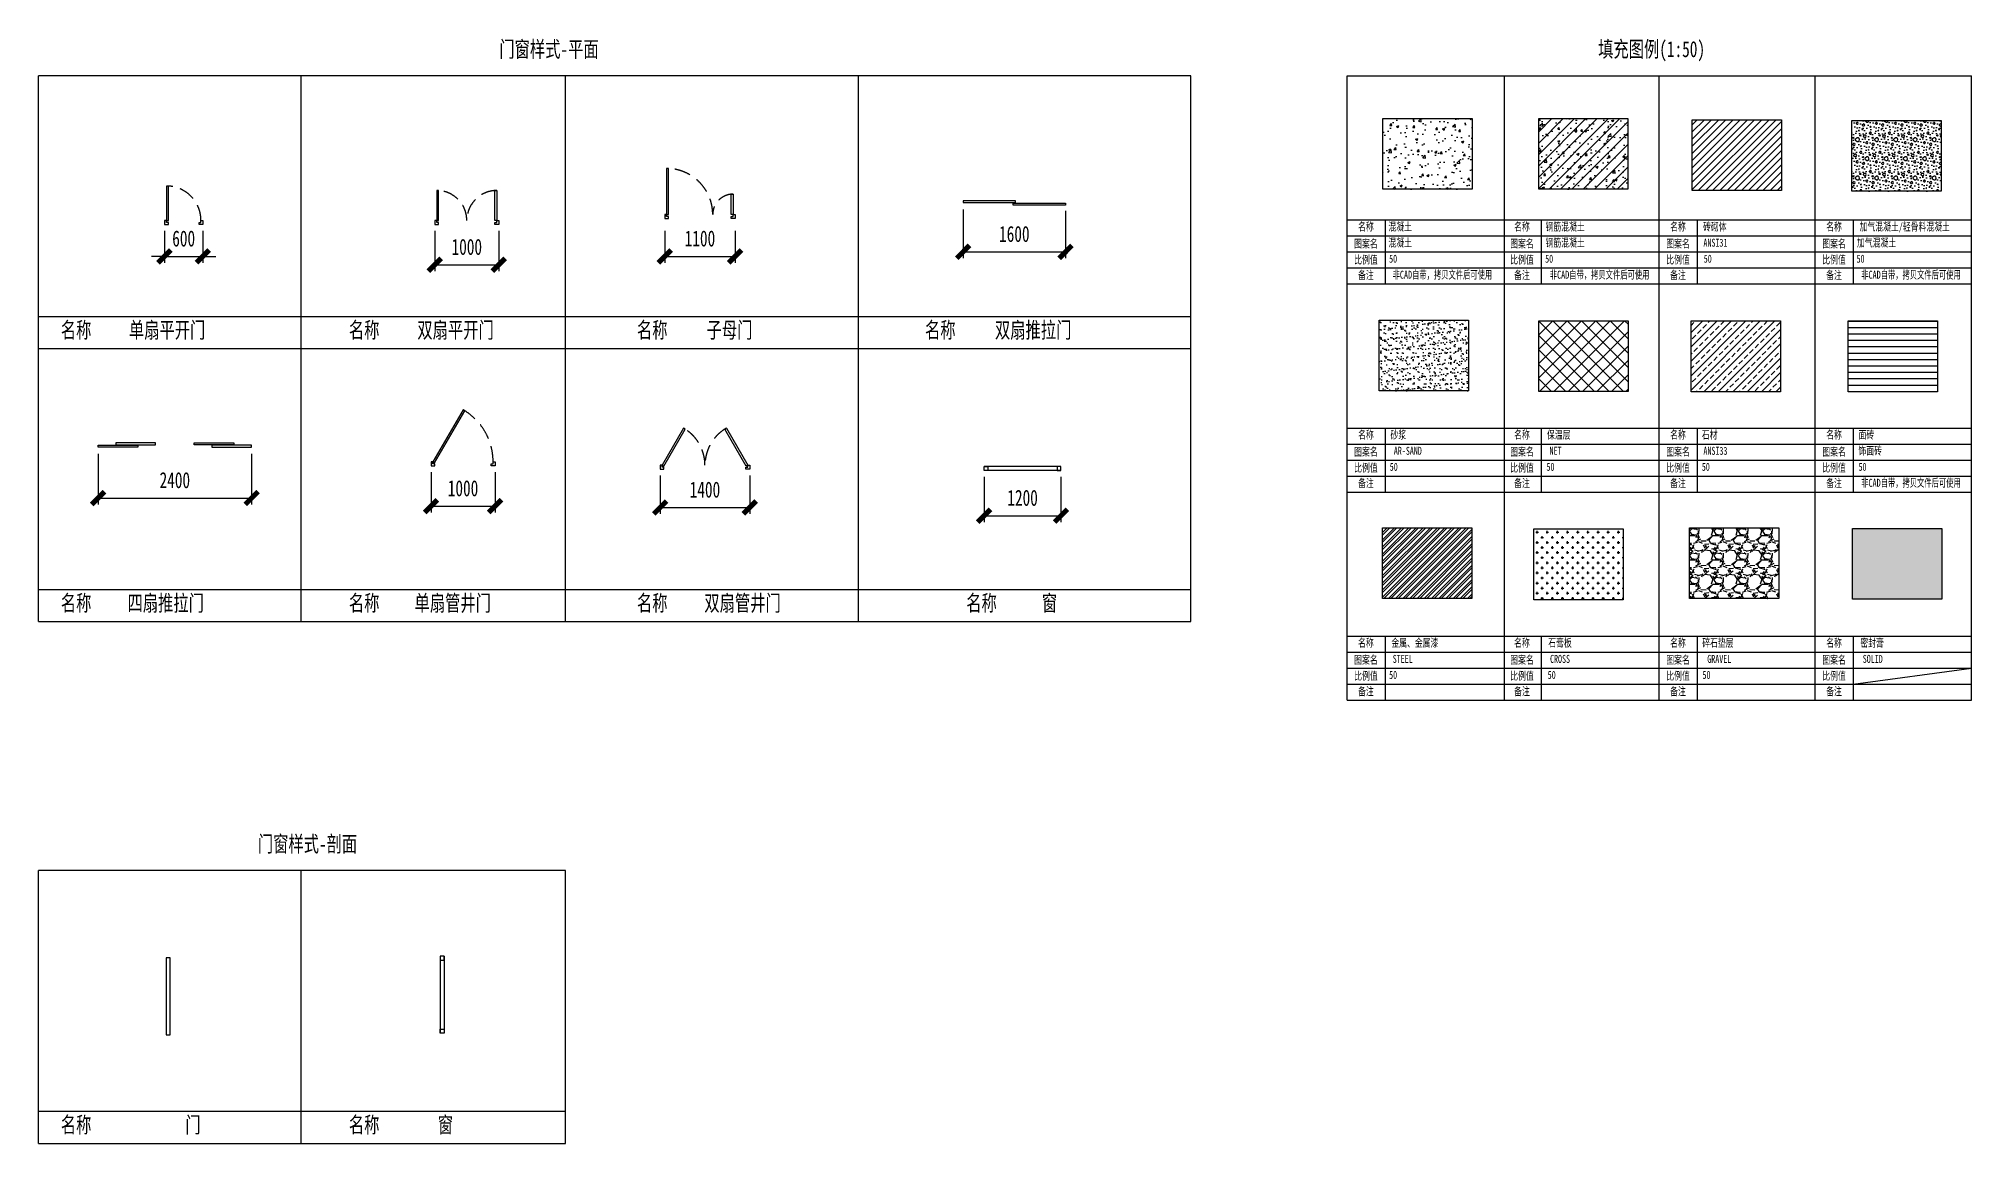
# Model space of a CAD drawing. Extents: x 146715 to 187140, y -57881 to 525963.
# Drawn here: x 149071 to 179262, y -57881 to -40629 of the extents above; entities that cross this region are included whole.
import ezdxf
from ezdxf.enums import TextEntityAlignment as Align

# ---------------------------------------------------------------- set-up
doc = ezdxf.new("R2010")
doc.units = 0
doc.header["$LTSCALE"] = 1000
doc.header["$MEASUREMENT"] = 0
doc.header["$PDMODE"] = 1
doc.linetypes.add('HIDDEN', pattern=[0.375, 0.25, -0.125])
doc.layers.get('0').update_dxf_attribs({"linetype": 'CONTINUOUS'})
doc.layers.get('DEFPOINTS').update_dxf_attribs({"color": 8, "linetype": 'CONTINUOUS'})
for name, color, linetype in [('AD-DIMS-INSD', 73, 'CONTINUOUS'), ('AD-NAME-ROOM', 9, 'CONTINUOUS'), ('AD-POST-ARCH', 51, 'CONTINUOUS'), ('AE-DOOR-INSD', 61, 'CONTINUOUS'), ('AE-STRU-HACH', 40, 'CONTINUOUS'), ('AE-WIND', 11, 'CONTINUOUS')]:
    doc.layers.add(name, color=color, linetype=linetype)
doc.styles.add('TH-STYLE1', font='Stfangso.ttf', dxfattribs={"width": 0.7})
doc.dimstyles.new('TH-DIM100', dxfattribs={"dimscale": 100, "dimtxt": 2.5, "dimasz": 2, "dimexe": 1, "dimexo": 1, "dimgap": 1.5, "dimtad": 1, "dimdec": 3, "dimdsep": 46, "dimtxsty": 'TH-STYLE1', "dimblk1": 'ARCHTICK', "dimblk2": 'ARCHTICK', "dimsah": 1, "dimcen": -1, "dimclrd": 256, "dimclre": 256, "dimclrt": 256, "dimazin": 0, "dimtfac": 1, "dimtdec": 3, "dimtix": 1, "dimtmove": 2, "dimatfit": 0, "dimldrblk": 'ARCHTICK', "dimfxl": 0, "dimtolj": 1, "dimtzin": 0, "dimlwd": -1, "dimlwe": -1, "dimarcsym": 0})

# ---------------------------------------------------------------- blocks, each defined once
blk = doc.blocks.new('*U15')
blk.add_lwpolyline([(30, 30), (60, 30), (60, 570), (30, 570)], close=True)
for points in [[(30, 0), (30, 30), (0, 30), (0, -30), (60, -30), (60, 0), (30, 0)], [(570, 0), (570, 30), (600, 30), (600, -30), (540, -30), (540, 0), (570, 0)]]:
    blk.add_lwpolyline(points)
at = {"linetype": 'HIDDEN'}
blk.add_arc((30, 30), 540, 0, 90, dxfattribs=at)
blk = doc.blocks.new('*U8')
for points in [[(30, 30), (60, 30), (60, 500), (30, 500)], [(970, 30), (940, 30), (940, 500), (970, 500)]]:
    blk.add_lwpolyline(points, close=True)
for points in [[(30, 0), (30, 30), (0, 30), (0, -30), (60, -30), (60, 0), (30, 0)], [(970, 0), (970, 30), (1000, 30), (1000, -30), (940, -30), (940, 0), (970, 0)]]:
    blk.add_lwpolyline(points)
at = {"linetype": 'HIDDEN'}
for centre, start, end in [((30, 30), 0, 90), ((970, 30), 90, 180)]:
    blk.add_arc(centre, 470, start, end, dxfattribs=at)
blk = doc.blocks.new('_ArchTick')
at = {"color": 0, "linetype": 'ByBlock', "const_width": 0.4}
blk.add_lwpolyline([(-0.5, -0.5), (0.5, 0.5)], dxfattribs=at)
blk = doc.blocks.new('*D18')
at = {"layer": 'AD-DIMS-INSD', "transparency": 16777216}
for p, q in [((151036, -43630), (151036, -44129)), ((151636, -43630), (151636, -44129)), ((151036, -44029), (150836, -44029)), ((151036, -44029), (151636, -44029)), ((151636, -44029), (151836, -44029))]:
    blk.add_line(p, q, dxfattribs=at)
at = {"layer": 'DEFPOINTS', "color": 0, "transparency": 16777216}
for p in [(151036, -43530), (151636, -43530), (151636, -44029)]:
    blk.add_point(p, dxfattribs=at)
at = {"layer": 'AD-DIMS-INSD', "transparency": 16777216, "xscale": 200, "yscale": 200, "zscale": 200}
blk.add_blockref('_ArchTick', (151036, -44029), dxfattribs=at)
at = {"layer": 'AD-DIMS-INSD', "transparency": 16777216, "xscale": 200, "yscale": 200, "zscale": 200, "rotation": 180}
blk.add_blockref('_ArchTick', (151636, -44029), dxfattribs=at)
at = {"layer": 'AD-DIMS-INSD', "transparency": 16777216, "insert": (151336, -43751), "char_height": 250, "attachment_point": 5, "style": 'TH-STYLE1'}
blk.add_mtext('\\A1;600', dxfattribs=at)
blk = doc.blocks.new('*U11')
for points in [[(30, 30), (60, 30), (60, 750), (30, 750)], [(1070, 30), (1040, 30), (1040, 350), (1070, 350)]]:
    blk.add_lwpolyline(points, close=True)
for points in [[(30, 0), (30, 30), (0, 30), (0, -30), (60, -30), (60, 0), (30, 0)], [(1070, 0), (1070, 30), (1100, 30), (1100, -30), (1040, -30), (1040, 0), (1070, 0)]]:
    blk.add_lwpolyline(points)
at = {"linetype": 'HIDDEN'}
for centre, radius, start, end in [((30, 30), 720, 0, 90), ((1070, 30), 320, 90, 180)]:
    blk.add_arc(centre, radius, start, end, dxfattribs=at)
blk = doc.blocks.new('*D19')
at = {"layer": 'AD-DIMS-INSD', "transparency": 16777216}
for p, q in [((158851, -43630), (158851, -44129)), ((159951, -43630), (159951, -44129)), ((158851, -44029), (159951, -44029))]:
    blk.add_line(p, q, dxfattribs=at)
at = {"layer": 'DEFPOINTS', "color": 0, "transparency": 16777216}
for p in [(158851, -43530), (159951, -43530), (159951, -44029)]:
    blk.add_point(p, dxfattribs=at)
at = {"layer": 'AD-DIMS-INSD', "transparency": 16777216, "xscale": 200, "yscale": 200, "zscale": 200, "rotation": 180}
blk.add_blockref('_ArchTick', (158851, -44029), dxfattribs=at)
at = {"layer": 'AD-DIMS-INSD', "transparency": 16777216, "xscale": 200, "yscale": 200, "zscale": 200}
blk.add_blockref('_ArchTick', (159951, -44029), dxfattribs=at)
at = {"layer": 'AD-DIMS-INSD', "transparency": 16777216, "insert": (159401, -43751), "char_height": 250, "attachment_point": 5, "style": 'TH-STYLE1'}
blk.add_mtext('\\A1;1100', dxfattribs=at)
blk = doc.blocks.new('*U10')
for points in [[(0, 5), (820, 5), (820, 35), (0, 35)], [(780, -5), (1600, -5), (1600, -35), (780, -35)]]:
    blk.add_lwpolyline(points, close=True)
blk = doc.blocks.new('*D23')
at = {"layer": 'AD-DIMS-INSD', "transparency": 16777216}
for p, q in [((163512, -43295), (163512, -44058)), ((165112, -43315), (165112, -44058)), ((163512, -43958), (165112, -43958))]:
    blk.add_line(p, q, dxfattribs=at)
at = {"layer": 'DEFPOINTS', "color": 0, "transparency": 16777216}
for p in [(163512, -43195), (165112, -43215), (165112, -43958)]:
    blk.add_point(p, dxfattribs=at)
at = {"layer": 'AD-DIMS-INSD', "transparency": 16777216, "xscale": 200, "yscale": 200, "zscale": 200, "rotation": 180}
blk.add_blockref('_ArchTick', (163512, -43958), dxfattribs=at)
at = {"layer": 'AD-DIMS-INSD', "transparency": 16777216, "xscale": 200, "yscale": 200, "zscale": 200}
blk.add_blockref('_ArchTick', (165112, -43958), dxfattribs=at)
at = {"layer": 'AD-DIMS-INSD', "transparency": 16777216, "insert": (164312, -43680), "char_height": 250, "attachment_point": 5, "style": 'TH-STYLE1'}
blk.add_mtext('\\A1;1600', dxfattribs=at)
blk = doc.blocks.new('*U14')
for points in [[(30, 30), (56, 15), (391, 595), (365, 610)], [(1370, 30), (1344, 15), (1009, 595), (1035, 610)]]:
    blk.add_lwpolyline(points, close=True)
for points in [[(30, 0), (30, 30), (0, 30), (0, -30), (60, -30), (60, 0), (30, 0)], [(1370, 0), (1370, 30), (1400, 30), (1400, -30), (1340, -30), (1340, 0), (1370, 0)]]:
    blk.add_lwpolyline(points)
at = {"linetype": 'HIDDEN'}
for centre, start, end in [((30, 30), 0, 60), ((1370, 30), 120, 180)]:
    blk.add_arc(centre, 670, start, end, dxfattribs=at)
blk = doc.blocks.new('*D20')
at = {"layer": 'AD-DIMS-INSD', "transparency": 16777216}
for p, q in [((158779, -47451), (158779, -48051)), ((160179, -47451), (160179, -48051)), ((158779, -47951), (160179, -47951))]:
    blk.add_line(p, q, dxfattribs=at)
at = {"layer": 'DEFPOINTS', "color": 0, "transparency": 16777216}
for p in [(158779, -47351), (160179, -47351), (160179, -47951)]:
    blk.add_point(p, dxfattribs=at)
at = {"layer": 'AD-DIMS-INSD', "transparency": 16777216, "xscale": 200, "yscale": 200, "zscale": 200, "rotation": 180}
blk.add_blockref('_ArchTick', (158779, -47951), dxfattribs=at)
at = {"layer": 'AD-DIMS-INSD', "transparency": 16777216, "xscale": 200, "yscale": 200, "zscale": 200}
blk.add_blockref('_ArchTick', (160179, -47951), dxfattribs=at)
at = {"layer": 'AD-DIMS-INSD', "transparency": 16777216, "insert": (159479, -47673), "char_height": 250, "attachment_point": 5, "style": 'TH-STYLE1'}
blk.add_mtext('\\A1;1400', dxfattribs=at)
blk = doc.blocks.new('*U12')
blk.add_lwpolyline([(30, 30), (56, 15), (526, 829), (500, 844)], close=True)
for points in [[(30, 0), (30, 30), (0, 30), (0, -30), (60, -30), (60, 0), (30, 0)], [(970, 0), (970, 30), (1000, 30), (1000, -30), (940, -30), (940, 0), (970, 0)]]:
    blk.add_lwpolyline(points)
at = {"linetype": 'HIDDEN'}
blk.add_arc((30, 30), 940, 0, 60, dxfattribs=at)
blk = doc.blocks.new('*D21')
at = {"layer": 'AD-DIMS-INSD', "transparency": 16777216}
for p, q in [((155200, -47398), (155200, -48030)), ((156200, -47398), (156200, -48030)), ((155200, -47930), (156200, -47930))]:
    blk.add_line(p, q, dxfattribs=at)
at = {"layer": 'DEFPOINTS', "color": 0, "transparency": 16777216}
for p in [(155200, -47298), (156200, -47298), (156200, -47930)]:
    blk.add_point(p, dxfattribs=at)
at = {"layer": 'AD-DIMS-INSD', "transparency": 16777216, "xscale": 200, "yscale": 200, "zscale": 200, "rotation": 180}
blk.add_blockref('_ArchTick', (155200, -47930), dxfattribs=at)
at = {"layer": 'AD-DIMS-INSD', "transparency": 16777216, "xscale": 200, "yscale": 200, "zscale": 200}
blk.add_blockref('_ArchTick', (156200, -47930), dxfattribs=at)
at = {"layer": 'AD-DIMS-INSD', "transparency": 16777216, "insert": (155700, -47652), "char_height": 250, "attachment_point": 5, "style": 'TH-STYLE1'}
blk.add_mtext('\\A1;1000', dxfattribs=at)
blk = doc.blocks.new('*U9')
for points in [[(280, 5), (900, 5), (900, 35), (280, 35)], [(2120, 5), (1500, 5), (1500, 35), (2120, 35)], [(0, -5), (620, -5), (620, -35), (0, -35)], [(2400, -5), (1780, -5), (1780, -35), (2400, -35)]]:
    blk.add_lwpolyline(points, close=True)
blk = doc.blocks.new('*D22')
at = {"layer": 'AD-DIMS-INSD', "transparency": 16777216}
for p, q in [((149998, -47110), (149998, -47903)), ((152398, -47110), (152398, -47903)), ((149998, -47803), (152398, -47803))]:
    blk.add_line(p, q, dxfattribs=at)
at = {"layer": 'DEFPOINTS', "color": 0, "transparency": 16777216}
for p in [(149998, -47010), (152398, -47010), (152398, -47803)]:
    blk.add_point(p, dxfattribs=at)
at = {"layer": 'AD-DIMS-INSD', "transparency": 16777216, "xscale": 200, "yscale": 200, "zscale": 200, "rotation": 180}
blk.add_blockref('_ArchTick', (149998, -47803), dxfattribs=at)
at = {"layer": 'AD-DIMS-INSD', "transparency": 16777216, "xscale": 200, "yscale": 200, "zscale": 200}
blk.add_blockref('_ArchTick', (152398, -47803), dxfattribs=at)
at = {"layer": 'AD-DIMS-INSD', "transparency": 16777216, "insert": (151198, -47525), "char_height": 250, "attachment_point": 5, "style": 'TH-STYLE1'}
blk.add_mtext('\\A1;2400', dxfattribs=at)
blk = doc.blocks.new('*D17')
at = {"layer": 'AD-DIMS-INSD', "transparency": 16777216}
for p, q in [((155259, -43630), (155259, -44260)), ((156259, -43630), (156259, -44260)), ((155259, -44160), (156259, -44160))]:
    blk.add_line(p, q, dxfattribs=at)
at = {"layer": 'DEFPOINTS', "color": 0, "transparency": 16777216}
for p in [(155259, -43530), (156259, -43530), (156259, -44160)]:
    blk.add_point(p, dxfattribs=at)
at = {"layer": 'AD-DIMS-INSD', "transparency": 16777216, "xscale": 200, "yscale": 200, "zscale": 200, "rotation": 180}
blk.add_blockref('_ArchTick', (155259, -44160), dxfattribs=at)
at = {"layer": 'AD-DIMS-INSD', "transparency": 16777216, "xscale": 200, "yscale": 200, "zscale": 200}
blk.add_blockref('_ArchTick', (156259, -44160), dxfattribs=at)
at = {"layer": 'AD-DIMS-INSD', "transparency": 16777216, "insert": (155759, -43882), "char_height": 250, "attachment_point": 5, "style": 'TH-STYLE1'}
blk.add_mtext('\\A1;1000', dxfattribs=at)
blk = doc.blocks.new('*U16')
for p, q in [((1200, 60), (0, 60)), ((1200, 0), (0, 0))]:
    blk.add_line(p, q)
for points in [[(60, 0), (0, 0), (0, 60), (60, 60)], [(1140, 0), (1200, 0), (1200, 60), (1140, 60)]]:
    blk.add_lwpolyline(points, close=True)
blk = doc.blocks.new('*D24')
at = {"layer": 'AD-DIMS-INSD', "transparency": 16777216}
for p, q in [((163841, -47473), (163841, -48179)), ((165041, -47473), (165041, -48179)), ((163841, -48079), (165041, -48079))]:
    blk.add_line(p, q, dxfattribs=at)
at = {"layer": 'DEFPOINTS', "color": 0, "transparency": 16777216}
for p in [(163841, -47373), (165041, -47373), (165041, -48079)]:
    blk.add_point(p, dxfattribs=at)
at = {"layer": 'AD-DIMS-INSD', "transparency": 16777216, "xscale": 200, "yscale": 200, "zscale": 200, "rotation": 180}
blk.add_blockref('_ArchTick', (163841, -48079), dxfattribs=at)
at = {"layer": 'AD-DIMS-INSD', "transparency": 16777216, "xscale": 200, "yscale": 200, "zscale": 200}
blk.add_blockref('_ArchTick', (165041, -48079), dxfattribs=at)
at = {"layer": 'AD-DIMS-INSD', "transparency": 16777216, "insert": (164441, -47801), "char_height": 250, "attachment_point": 5, "style": 'TH-STYLE1'}
blk.add_mtext('\\A1;1200', dxfattribs=at)

msp = doc.modelspace()

# ---------------------------------------------------------------- hatches: boundary and pattern name
at = {"layer": 'AE-STRU-HACH'}
h = msp.add_hatch(dxfattribs=at)
h.set_pattern_fill('混凝土', color=256, scale=50, style=0)
h.set_pattern_definition([(50, (-52285.95, 4861.4), (358.6301, -31.37607), [37.5, -412.5]), (355, (-52285.95, 4861.4), (-69.37567, 376.09607), [30, -330]), (100.4514, (-52256.06, 4858.8), (289.2547, 344.71977), [31.8701, -350.57106]), (46.1842, (-52285.95, 4961.4), (533.6205, -82.7595), [56.25, -618.75]), (96.6356, (-52241.5, 4954.5), (467.3314, 487.0589), [47.8051, -525.8565]), (351.1842, (-52285.95, 4961.4), (467.331, 487.0593), [45, -495]), (21, (-52235.95, 4936.4), (298.45353, -201.30945), [37.5, -412.5]), (326, (-52235.95, 4936.4), (121.65767, 362.575), [30, -330]), (71.4514, (-52211.08, 4919.64), (420.1113, 161.26525), [31.8701, -350.57106]), (37.5, (-52285.95, 4861.41), (6.07993, 166.44693), [0, -326, 0, -335, 0, -331.25]), (7.5, (-52285.95, 4861.41), (131.53477, 197.20586), [0, -191, 0, -318.5, 0, -126.25]), (327.5, (-52397.45, 4861.41), (266.91122, -11.277436), [0, -125, 0, -390, 0, -517.5]), (317.5, (-52447.45, 4861.41), (291.59308, 50.0525), [0, -162.5, 0, -259, 0, -367.5])])
h.paths.add_polyline_path([(171465.7506, -41874.9645), (170070.7506, -41874.9645), (170070.7506, -42979.9645), (171465.7506, -42979.9645)])
h = msp.add_hatch(dxfattribs=at)
h.set_pattern_fill('钢筋混凝土', color=256, scale=50, style=0)
h.set_pattern_definition([(45, (-48503.45, 29121.41), (-88.38835, 88.38835), []), (50, (-48503.45, 29121.4), (358.6301, -31.37607), [37.5, -412.5]), (355, (-48503.45, 29121.4), (-69.37567, 376.09607), [30, -330]), (100.4514, (-48473.56, 29118.8), (289.2547, 344.71977), [31.8701, -350.57106]), (46.1842, (-48503.45, 29221.4), (533.6205, -82.7595), [56.25, -618.75]), (96.6356, (-48459, 29214.5), (467.3314, 487.0589), [47.8051, -525.8565]), (351.1842, (-48503.45, 29221.4), (467.331, 487.0593), [45, -495]), (21, (-48453.45, 29196.4), (298.45353, -201.30945), [37.5, -412.5]), (326, (-48453.45, 29196.4), (121.65767, 362.575), [30, -330]), (71.4514, (-48428.58, 29179.64), (420.1113, 161.26525), [31.8701, -350.57106]), (37.5, (-48503.45, 29121.41), (6.07993, 166.44693), [0, -326, 0, -335, 0, -331.25]), (7.5, (-48503.45, 29121.41), (131.53477, 197.20586), [0, -191, 0, -318.5, 0, -126.25]), (327.5, (-48614.95, 29121.41), (266.91122, -11.277436), [0, -125, 0, -390, 0, -517.5]), (317.5, (-48664.95, 29121.41), (291.59308, 50.0525), [0, -162.5, 0, -259, 0, -367.5])])
h.paths.add_polyline_path([(173898.2506, -41876.2169), (172503.2506, -41876.2169), (172503.2506, -42981.2169), (173898.2506, -42981.2169)])
h = msp.add_hatch(dxfattribs=at)
h.set_pattern_fill('ANSI31', color=256, scale=50, style=0)
h.set_pattern_definition([(45, (-54293.45, 4861.41), (-56.1266, 56.1266), [])])
h.paths.add_polyline_path([(176298.2506, -41896.8431), (174903.2506, -41896.8431), (174903.2506, -43001.8431), (176298.2506, -43001.8431)])
h = msp.add_hatch(dxfattribs=at)
h.set_pattern_fill('加气混凝土', color=256, scale=25, style=0)
h.set_pattern_definition([(0, (135351.56, -52181.63), (150, 300), [0, -300]), (0, (135176.06, -52222.13), (150, 300), [0, -300]), (0, (135273.56, -52225.13), (150, 300), [0, -300]), (0, (135380.06, -52136.63), (150, 300), [0, -300]), (0, (135255.56, -52240.13), (150, 300), [0, -300]), (0, (135410.06, -51947.63), (150, 300), [0, -300]), (0, (135318.56, -51971.63), (150, 300), [0, -300]), (0, (135366.56, -52009.13), (150, 300), [0, -300]), (0, (135122.06, -52015.13), (150, 300), [0, -300]), (0, (135269.06, -52028.63), (150, 300), [0, -300]), (0, (135212.06, -52105.13), (150, 300), [0, -300]), (0, (135215.06, -52217.63), (150, 300), [0, -300]), (0, (135327.56, -52229.63), (150, 300), [0, -300]), (0, (135410.06, -52097.63), (150, 300), [0, -300]), (0, (135129.56, -52144.13), (150, 300), [0, -300]), (0, (135155.06, -52093.13), (150, 300), [0, -300]), (0, (135272.06, -52114.13), (150, 300), [0, -300]), (0, (135230.06, -52157.63), (150, 300), [0, -300]), (0, (135206.06, -52058.63), (150, 300), [0, -300]), (0, (135243.56, -51946.13), (150, 300), [0, -300]), (0, (135141.56, -52207.13), (150, 300), [0, -300]), (0, (135306.56, -52007.63), (150, 300), [0, -300]), (0, (135167.06, -52003.13), (150, 300), [0, -300]), (0, (135143.06, -51964.13), (150, 300), [0, -300]), (130.601294, (135391.636, -52041.563), (-749.999992, 900.000004), [13.1708, -5518.5555]), (18.43495, (135370.21, -52035.85), (749.999997, 300), [13.5526, -1883.814]), (90, (135370.21, -52048.7), (150, 300), [12.8571, -587.1428]), (161.56505, (135383.065, -52052.99), (-750.000004, 299.99998), [13.5526, -1883.814]), (53.1301, (135383.065, -52052.99), (150, 300), [14.2857, -1485.7142]), (135, (135394.49, -52205.85), (-150.00002, 299.99998), [12.1218, -836.4063]), (45, (135377.35, -52205.85), (150, 300), [12.1218, -836.4063]), (135, (135385.92, -52214.42), (-150.00002, 299.99998), [12.1218, -836.4063]), (45, (135385.92, -52214.42), (150, 300), [12.1218, -836.4063]), (116.56505, (135250.2, -52004.42), (-3e-05, 600), [15.972, -319.4382]), (180, (135243.06, -51990.13), (-150, 300), [17.1429, -282.8571]), (63.43495, (135218.78, -52004.42), (1e-06, 600), [15.972, -319.4382]), (116.56505, (135225.92, -52018.7), (-3e-05, 600), [15.972, -319.4382]), (0, (135225.92, -52018.7), (150, 300), [17.1429, -282.8571]), (63.43495, (135243.06, -52018.7), (1e-06, 600), [15.972, -319.4382]), (107.102728, (135363.065, -52105.848), (-449.9999828, 1500.0000024), [19.4307, -8141.4513]), (143.972626, (135357.35, -52087.277), (-2849.999964, 2099.999998), [19.4307, -4061.01]), (180, (135341.64, -52075.85), (-150, 300), [18.5714, -281.4285]), (36.027373, (135307.35, -52087.277), (2849.999979, 2099.999977), [19.4307, -4061.01]), (71.56505, (135301.636, -52104.42), (450, 1499.999997), [18.0702, -1879.2964]), (107.102728, (135307.351, -52122.991), (-449.9999828, 1500.0000024), [19.4307, -8141.4513]), (143.972626, (135323.065, -52134.42), (-2849.999964, 2099.999998), [19.4307, -4061.01]), (0, (135323.06, -52134.42), (150, 300), [18.5714, -281.4285]), (36.027373, (135341.636, -52134.42), (2849.999979, 2099.999977), [19.4307, -4061.01]), (71.56505, (135357.35, -52122.99), (450, 1499.999997), [18.0702, -1879.2964]), (150.25512, (135365.922, -51965.85), (-450, 299.999996), [11.5175, -2407.1598]), (90, (135355.92, -51971.56), (150, 300), [11.4286, -588.5714]), (29.74488, (135355.922, -51971.563), (450, 300), [11.5175, -2407.1598]), (116.56505, (135295.92, -52178.7), (-3e-05, 600), [15.972, -319.4382]), (168.69007, (135288.78, -52164.42), (-1350.000001, 299.999992), [14.5686, -3044.8427]), (41.185925, (135263.065, -52171.563), (3749.9999773, 3299.999971), [15.186, -6362.901]), (90, (135263.06, -52185.85), (150, 300), [14.2857, -585.7142]), (138.814074, (135274.493, -52195.848), (-3749.9999333, 3300.000021), [15.186, -6362.901]), (16.699244, (135274.493, -52195.848), (4949.9999628, 1499.9999843), [14.9147, -6249.2688]), (60.945396, (135288.779, -52191.563), (149.9999996, 299.9999973), [14.708, -6162.6698]), (109.983106, (135170.208, -52052.991), (-750.000003, 2099.9999944), [16.721, -7006.0987]), (155.556045, (135164.493, -52037.277), (-1950.0000074, 899.9999813), [17.2615, -7232.5657]), (24.443955, (135133.065, -52037.277), (1950.000001, 899.9999957), [17.2615, -7232.5657]), (70.016893, (135127.35, -52052.991), (750.0000023, 2099.9999948), [16.721, -7006.0988]), (109.983106, (135133.065, -52068.706), (-750.000003, 2099.9999944), [16.721, -7006.0987]), (160.01689, (135148.78, -52074.42), (-750, 299.999986), [16.721, -3494.6887]), (19.983107, (135148.78, -52074.42), (749.999996, 300), [16.721, -3494.6887]), (70.016893, (135164.493, -52068.706), (750.0000023, 2099.9999948), [16.721, -7006.0988]), (122.00538, (135281.636, -52080.134), (-150.00002, 299.999985), [13.4771, -2816.717]), (18.43495, (135261.636, -52072.99), (749.999997, 300), [13.5526, -1883.814]), (90, (135261.64, -52085.85), (150, 300), [12.8571, -587.1428]), (161.56505, (135274.493, -52090.134), (-750.000004, 299.99998), [13.5526, -1883.814]), (54.46232, (135274.493, -52090.134), (1049.9999985, 1499.999998), [12.289, -5149.1057]), (116.56505, (135194.5, -52153), (-3e-05, 600), [15.972, -319.4382]), (180, (135187.35, -52138.7), (-150, 300), [15.7143, -284.2857]), (59.036243, (135163.065, -52152.991), (150, 299.999999), [16.6599, -3481.911]), (120.963756, (135171.636, -52167.277), (-150.00002, 299.999986), [16.6599, -3481.911]), (0, (135171.64, -52167.28), (150, 300), [15.7143, -284.2857]), (63.43495, (135187.35, -52167.28), (1e-06, 600), [15.972, -319.4382])])
h.paths.add_polyline_path([(178791.3334, -41905.5907), (178545.299, -41905.5907, 0.006278894), (178542.7876, -41909.0831, 0.0069131583), (178540.2696, -41905.5907), (178290.2076, -41905.5907, 0.0069131583), (178287.6895, -41909.0831, 0.0066879596), (178285.1738, -41905.5907), (178026.6038, -41905.5907, 0.0066879596), (178024.0881, -41909.0831, 0.0055945432), (178021.584, -41905.5907), (177714.2573, -41905.5907, -0.0095249107), (177709.4665, -41909.0831, -0.0055945432), (177711.9706, -41905.5907), (177396.3334, -41905.5907), (177396.3334, -43010.5907), (178791.3334, -43010.5907)])
h = msp.add_hatch(dxfattribs=at)
h.set_pattern_fill('AR-SAND', color=256, scale=50, style=0)
h.set_pattern_definition([(37.5, (-54603.45, 1701.41), (-4.00008, 122.35331), [0, -96.52, 0, -107.95, 0, -103.1875]), (7.5, (-54603.45, 1701.41), (112.38082, 179.20628), [0, -52.07, 0, -86.995, 0, -33.3375]), (327.5, (-54681.55, 1701.41), (197.748093, 0.359296), [0, -31.75, 0, -114.3, 0, -149.225]), (317.5, (-54681.55, 1701.41), (190.88911, 55.73233), [0, -15.875, 0, -74.93, 0, -85.725])])
h.paths.add_polyline_path([(171408.2506, -45025.5907), (170013.2506, -45025.5907), (170013.2506, -46130.5907), (171408.2506, -46130.5907)])
h = msp.add_hatch(dxfattribs=at)
h.set_pattern_fill('NET', color=256, scale=50, angle=45, style=0)
h.set_pattern_definition([(45, (-56610.95, 5141.41), (-112.2532, 112.2532), []), (135, (-56610.95, 5141.41), (-112.2532, -112.2532), [])])
h.paths.add_polyline_path([(173898.8334, -45034.9645), (172503.8334, -45034.9645), (172503.8334, -46139.9645), (173898.8334, -46139.9645)])
h = msp.add_hatch(dxfattribs=at)
h.set_pattern_fill('ANSI33', color=256, scale=50, style=0)
h.set_pattern_definition([(45, (-58080.95, 651.41), (-112.2532, 112.2532), []), (45, (-57968.7, 651.41), (-112.2532, 112.2532), [79.375, -39.6875])])
h.paths.add_polyline_path([(176280.7506, -45037.4693), (174885.7506, -45037.4693), (174885.7506, -46142.4693), (176280.7506, -46142.4693)])
h = msp.add_hatch(dxfattribs=at)
h.set_pattern_fill('饰面砖', color=256, scale=50, angle=90, style=0)
h.set_pattern_definition([(180, (-51695.95, 5161.41), (-1e-14, -100), [])])
h.paths.add_polyline_path([(178730.7506, -45037.4693), (177335.7506, -45037.4693), (177335.7506, -46142.4693), (178730.7506, -46142.4693)])
h = msp.add_hatch(dxfattribs=at)
h.set_pattern_fill('STEEL', color=256, scale=50, style=0)
h.set_pattern_definition([(45, (-56570.95, 1911.41), (-56.1266, 56.1266), []), (45, (-56570.95, 1951.1), (-56.1266, 56.1266), [])])
h.paths.add_polyline_path([(171460.7506, -48268.7216), (170065.7506, -48268.7216), (170065.7506, -49373.7216), (171460.7506, -49373.7216)])
h = msp.add_hatch(dxfattribs=at)
h.set_pattern_fill('CROSS', color=256, scale=50, style=0)
h.set_pattern_definition([(0, (-51695.95, 5161.41), (79.375, 79.375), [39.6875, -119.0625]), (90, (-51676.1, 5141.57), (-79.375, 79.375), [39.6875, -119.0625])])
h.paths.add_polyline_path([(173823.8334, -48286.2169), (172428.8334, -48286.2169), (172428.8334, -49391.2169), (173823.8334, -49391.2169)])
h = msp.add_hatch(dxfattribs=at)
h.set_pattern_fill('GRAVEL', color=256, scale=50, style=0)
h.set_pattern_definition([(228.0128, (-51421.627, 5542.413), (-3048.00259, -3429.0042134), [51.25815, -5074.575]), (184.9697, (-51455.917, 5504.313), (4572.0073959, 380.9973113), [87.96075, -8708.1]), (132.5104, (-51543.547, 5496.693), (3809.9972277, -4191.0040939), [62.0223, -6140.205]), (267.2737, (-51692.137, 5401.443), (380.9983456, 7619.997548), [80.10075, -7929.96]), (292.8337, (-51695.947, 5321.433), (-1905.0054083, 4572.0025995), [78.5451, -7775.97]), (357.2737, (-51665.467, 5249.043), (-7619.997548, 380.9983456), [80.10075, -7929.96]), (37.6942, (-51585.457, 5245.233), (-4953.0031292, -3809.99660355), [105.9291, -10486.965]), (72.2553, (-51501.637, 5310.003), (2667.0053348, 8382.0024309), [100.008, -9900.795]), (121.4296, (-51471.157, 5405.253), (-3048.0007853, 4952.994174), [80.37195, -7956.825]), (175.2364, (-51513.067, 5473.833), (4190.996708, -380.9964244), [91.75695, -4496.085]), (222.3974, (-51604.507, 5481.453), (-4572.0001376, -4190.9945476), [118.6617, -11747.52]), (138.8141, (-51314.947, 5397.633), (-2666.998301, 2285.9964836), [40.50075, -4009.59]), (171.4692, (-51345.427, 5424.303), (4952.9924393, -762.00192), [77.0523, -7628.19]), (225, (-51421.63, 5435.73), (-7e-14, -380.99974), [53.88135, -484.9335]), (203.1986, (-51448.297, 5481.453), (1905.006424, 762.003341), [29.01615, -2872.59]), (291.8014, (-51474.97, 5470.02), (-381.000267, 1143.000736), [41.0349, -2010.72]), (30.9638, (-51459.73, 5431.923), (1142.998793, 762.000594), [66.648, -2154.945]), (161.5651, (-51402.58, 5466.21), (762.00035, -380.999433), [48.19305, -1156.635]), (16.3895, (-51695.947, 5470.023), (3810.002102, 1142.9976225), [67.5132, -6683.82]), (70.3462, (-51631.177, 5489.073), (-1523.9957533, -4190.9940733), [56.63985, -5607.33]), (293.1986, (-51402.577, 5542.413), (-762.003341, 1905.006424), [58.032, -2843.58]), (343.6105, (-51379.717, 5489.073), (-3810.002102, 1142.9976225), [67.5132, -6683.82]), (339.444, (-51695.947, 5233.803), (-1905.002365, 761.999075), [65.10525, -3190.155]), (294.7751, (-51634.987, 5210.943), (-1904.9955605, 4190.998054), [54.5508, -5400.54]), (66.8014, (-51398.767, 5161.413), (762.003341, 1905.006424), [58.032, -2843.58]), (17.354, (-51375.907, 5214.753), (-4953.0002673, -1523.9977013), [63.86745, -6322.86]), (69.444, (-51585.457, 5161.413), (-761.999075, -1905.002365), [32.5527, -3222.72]), (101.3099, (-51421.63, 5161.41), (-380.99812, 1523.99512), [19.42725, -1923.3]), (165.9638, (-51425.44, 5180.46), (1143.000803, -380.99934), [78.5451, -1492.3575]), (186.009, (-51501.637, 5199.513), (3809.9943817, 380.9991103), [72.79005, -7206.21]), (303.6901, (-51459.73, 5397.63), (-381.00013, 761.999265), [54.9486, -1318.767]), (353.1572, (-51429.247, 5351.913), (6477.0026785, -762.0034127), [95.93355, -9497.4]), (60.9454, (-51333.997, 5340.483), (-1523.996455, -2666.9936416), [39.2262, -3883.41]), (90, (-51314.95, 5374.77), (-381, 381), [22.86, -358.14]), (120.2564, (-51509.257, 5210.943), (1523.99677, -2666.998655), [52.93005, -5240.085]), (48.0128, (-51535.927, 5256.663), (3048.00259, 3429.0042134), [102.51645, -5023.32]), (0, (-51467.35, 5332.86), (381, 381), [99.06, -281.94]), (325.3048, (-51368.287, 5332.863), (-3809.9933986, 2667.0002536), [60.2415, -5963.895]), (254.0546, (-51318.757, 5298.573), (-381.000972, -1524.00363), [55.47435, -2718.255]), (207.646, (-51333.997, 5245.233), (-7238.9974574, -3810.0023962), [90.32175, -8941.875]), (175.4261, (-51414.007, 5203.323), (-4953.0011407, 380.9981567), [95.55435, -9459.87]), (175.4261, (-51414.007, 5203.323), (-4953.0011407, 380.9981567), [95.55435, -9459.87])])
h.paths.add_polyline_path([(176253.8334, -48267.4693), (174858.8334, -48267.4693), (174858.8334, -49372.4693), (176253.8334, -49372.4693)])
msp.add_hatch(color=256, dxfattribs=at).paths.add_polyline_path([(178801.3334, -48276.8431), (177406.3334, -48276.8431), (177406.3334, -49381.8431), (178801.3334, -49381.8431)])

# ---------------------------------------------------------------- linework, layer by layer
for p, q in [((149070.5848, -49732.7761), (149070.5848, -41210.196)), ((167070.5848, -41210.196), (149070.5848, -41210.196)), ((153171.8118, -49732.7761), (153171.8118, -41210.196)), ((157299.1198, -49732.7761), (157299.1198, -41210.196)), ((161876.6791, -49732.7761), (161876.6791, -41210.196)), ((167070.5848, -49732.7761), (167070.5848, -41210.196)), ((169512.026, -41210.196), (179262.026, -41210.196)), ((169512.026, -50960.196), (169512.026, -41210.196)), ((171967.6339, -50960.196), (171967.6339, -41210.196)), ((174387.026, -50960.196), (174387.026, -41210.196)), ((176824.526, -50960.196), (176824.526, -41210.196)), ((179262.026, -50960.196), (179262.026, -41210.196)), ((169512.026, -43460.196), (179262.026, -43460.196)), ((170105.1548, -43460.196), (170105.1548, -44460.196)), ((172542.6548, -43460.196), (172542.6548, -44460.196)), ((174980.1548, -43460.196), (174980.1548, -44460.196)), ((177417.6548, -43460.196), (177417.6548, -44460.196)), ((169512.026, -43710.196), (179262.026, -43710.196)), ((169512.026, -43960.196), (179262.026, -43960.196)), ((169512.026, -44210.196), (179262.026, -44210.196)), ((169512.026, -44460.196), (179262.026, -44460.196)), ((149070.5848, -44968.9893), (167070.5848, -44968.9893)), ((149070.5848, -45468.9893), (167070.5848, -45468.9893)), ((169512.026, -46710.196), (179262.026, -46710.196)), ((170105.1548, -46710.196), (170105.1548, -47710.196)), ((172542.6548, -46710.196), (172542.6548, -47710.196)), ((174980.1548, -46710.196), (174980.1548, -47710.196)), ((177417.6548, -46710.196), (177417.6548, -47710.196)), ((169512.026, -46960.196), (179262.026, -46960.196)), ((169512.026, -47210.196), (179262.026, -47210.196)), ((169512.026, -47460.196), (179262.026, -47460.196)), ((169512.026, -47710.196), (179262.026, -47710.196)), ((149070.5848, -49232.7761), (167070.5848, -49232.7761)), ((149070.5848, -49732.7761), (167070.5848, -49732.7761)), ((169512.026, -49960.196), (179262.026, -49960.196)), ((170105.1548, -49960.196), (170105.1548, -50960.196)), ((172542.6548, -49960.196), (172542.6548, -50960.196)), ((174980.1548, -49960.196), (174980.1548, -50960.196)), ((177417.6548, -49960.196), (177417.6548, -50960.196)), ((169512.026, -50210.196), (179262.026, -50210.196)), ((169512.026, -50460.196), (179262.026, -50460.196)), ((169512.026, -50710.196), (179262.026, -50710.196)), ((177417.6548, -50710.196), (179262.026, -50460.196)), ((169512.026, -50960.196), (179262.026, -50960.196)), ((149070.5848, -57880.7632), (149070.5848, -53621.9699)), ((157299.1198, -53621.9699), (149070.5848, -53621.9699)), ((153171.8118, -57880.7632), (153171.8118, -53621.9699)), ((157299.1198, -57880.7632), (157299.1198, -53621.9699)), ((149070.5848, -57380.7632), (157299.1198, -57380.7632)), ((149070.5848, -57880.7632), (157299.1198, -57880.7632))]:
    msp.add_line(p, q)
at = {"layer": 'AD-POST-ARCH', "color": 8, "ltscale": 2}
for points in [[(170070.7506, -41874.9645), (171465.7506, -41874.9645), (171465.7506, -42979.9645), (170070.7506, -42979.9645)], [(172503.2506, -41876.2169), (173898.2506, -41876.2169), (173898.2506, -42981.2169), (172503.2506, -42981.2169)], [(174903.2506, -41896.8431), (176298.2506, -41896.8431), (176298.2506, -43001.8431), (174903.2506, -43001.8431)], [(177396.3334, -41905.5907), (178791.3334, -41905.5907), (178791.3334, -43010.5907), (177396.3334, -43010.5907)], [(170013.2506, -45025.5907), (171408.2506, -45025.5907), (171408.2506, -46130.5907), (170013.2506, -46130.5907)], [(172503.8334, -45034.9645), (173898.8334, -45034.9645), (173898.8334, -46139.9645), (172503.8334, -46139.9645)], [(174885.7506, -45037.4693), (176280.7506, -45037.4693), (176280.7506, -46142.4693), (174885.7506, -46142.4693)], [(177335.7506, -45037.4693), (178730.7506, -45037.4693), (178730.7506, -46142.4693), (177335.7506, -46142.4693)], [(170065.7506, -48268.7216), (171460.7506, -48268.7216), (171460.7506, -49373.7216), (170065.7506, -49373.7216)], [(172428.8334, -48286.2169), (173823.8334, -48286.2169), (173823.8334, -49391.2169), (172428.8334, -49391.2169)], [(174858.8334, -48267.4693), (176253.8334, -48267.4693), (176253.8334, -49372.4693), (174858.8334, -49372.4693)], [(177406.3334, -48276.8431), (178801.3334, -48276.8431), (178801.3334, -49381.8431), (177406.3334, -49381.8431)]]:
    msp.add_lwpolyline(points, close=True, dxfattribs=at)
at = {"layer": 'AE-DOOR-INSD'}
msp.add_lwpolyline([(151064.8017, -56184.7638), (151124.8017, -56184.7638), (151124.8017, -54984.7638), (151064.8017, -54984.7638)], close=True, dxfattribs=at)

# ---------------------------------------------------------------- block references
for name, p in [('*U11', (158850.7656, -43406.4865)), ('*U15', (151036.4826, -43500.0751)), ('*U8', (155259.0382, -43500.0751)), ('*U10', (163511.8293, -43194.9894)), ('*U12', (155200.1794, -47268.0059)), ('*U14', (158779.2312, -47320.6879)), ('*U9', (149997.6689, -46974.8213))]:
    msp.add_blockref(name, p, dxfattribs=at)
at = {"layer": 'AE-WIND'}
msp.add_blockref('*U16', (163840.5465, -47372.5368), dxfattribs=at)
at = {"layer": 'AE-WIND', "rotation": 90}
msp.add_blockref('*U16', (155402.692, -56159.2382), dxfattribs=at)

# ---------------------------------------------------------------- texts
at = {"layer": 'AD-NAME-ROOM', "style": 'TH-STYLE1'}
for s, height, width, p in [('门窗样式-平面', 250, 0.7, (157043.28, -40916.9066)), ('填充图例(1:50)', 250, 0.7, (174267.3965, -40916.9066)), ('图案名', 125, 0.7, (169804.6073, -43892.9452)), ('名称', 125, 0.7, (169804.6073, -43627.6488)), ('混凝土', 125, 0.7, (170339.1449, -43627.6488)), ('混凝土', 125, 0.7, (170339.1449, -43877.6488)), ('图案名', 125, 0.7, (172242.1073, -43892.9452)), ('名称', 125, 0.7, (172242.1073, -43627.6488)), ('钢筋混凝土', 125, 0.7, (172916.6449, -43627.6488)), ('钢筋混凝土', 125, 0.7, (172916.6449, -43877.6488)), ('图案名', 125, 0.7, (174679.6073, -43892.9452)), ('名称', 125, 0.7, (174679.6073, -43627.6488)), ('砖砌体', 125, 0.7, (175254.1449, -43627.6488)), ('ANSI31', 125, 0.7, (175264.1449, -43877.6488)), ('图案名', 125, 0.7, (177117.1073, -43892.9452)), ('名称', 125, 0.7, (177117.1073, -43627.6488)), ('加气混凝土', 125, 0.7, (177781.6449, -43877.6488)), ('加气混凝土/轻骨料混凝土', 125, 0.7, (178221.6449, -43627.6488)), ('比例值', 125, 0.7, (169804.6073, -44142.9452)), ('50', 125, 0.7, (170229.1449, -44127.6488)), ('比例值', 125, 0.7, (172242.1073, -44142.9452)), ('50', 125, 0.7, (172666.6449, -44127.6488)), ('比例值', 125, 0.7, (174679.6073, -44142.9452)), ('50', 125, 0.7, (175144.1449, -44127.6488)), ('比例值', 125, 0.7, (177117.1073, -44142.9452)), ('50', 125, 0.7, (177531.6449, -44127.6488)), ('备注', 125, 0.7, (169804.6073, -44383.9504)), ('非CAD自带，拷贝文件后可使用', 125, 0.65, (170999.1449, -44377.6488)), ('备注', 125, 0.7, (172242.1073, -44383.9504)), ('非CAD自带，拷贝文件后可使用', 125, 0.65, (173454.1449, -44377.6488)), ('备注', 125, 0.7, (174679.6073, -44383.9504)), ('备注', 125, 0.7, (177117.1073, -44383.9504)), ('非CAD自带，拷贝文件后可使用', 125, 0.65, (178319.1449, -44377.6488)), ('名称', 250, 0.7, (149655.7472, -45303.8949)), ('单扇平开门', 250, 0.7, (151077.1954, -45303.8949)), ('名称', 250, 0.7, (154155.7472, -45303.8949)), ('双扇平开门', 250, 0.7, (155583.1395, -45303.8949)), ('名称', 250, 0.7, (158655.7472, -45303.8949)), ('子母门', 250, 0.7, (159862.4343, -45303.8949)), ('名称', 250, 0.7, (163155.7472, -45303.8949)), ('双扇推拉门', 250, 0.7, (164606.4189, -45303.8949)), ('名称', 125, 0.7, (169804.6073, -46877.6488)), ('砂浆', 125, 0.7, (170309.7567, -46877.6488)), ('名称', 125, 0.7, (172242.1073, -46877.6488)), ('保温层', 125, 0.7, (172816.6449, -46877.6488)), ('名称', 125, 0.7, (174679.6073, -46877.6488)), ('石材', 125, 0.7, (175174.1449, -46877.6488)), ('名称', 125, 0.7, (177117.1073, -46877.6488)), ('面砖', 125, 0.7, (177621.6449, -46877.6488)), ('图案名', 125, 0.7, (169804.6073, -47142.9452)), ('AR-SAND', 125, 0.7, (170459.1449, -47127.6488)), ('图案名', 125, 0.7, (172242.1073, -47142.9452)), ('NET', 125, 0.7, (172766.6449, -47127.6488)), ('图案名', 125, 0.7, (174679.6073, -47142.9452)), ('ANSI33', 125, 0.7, (175264.1449, -47127.6488)), ('图案名', 125, 0.7, (177117.1073, -47142.9452)), ('饰面砖', 125, 0.7, (177681.6449, -47127.6488)), ('比例值', 125, 0.7, (169804.6073, -47392.9452)), ('50', 125, 0.7, (170239.1449, -47377.6488)), ('比例值', 125, 0.7, (172242.1073, -47392.9452)), ('50', 125, 0.7, (172686.6449, -47377.6488)), ('比例值', 125, 0.7, (174679.6073, -47392.9452)), ('50', 125, 0.7, (175114.1449, -47377.6488)), ('比例值', 125, 0.7, (177117.1073, -47392.9452)), ('50', 125, 0.7, (177561.6449, -47377.6488)), ('备注', 125, 0.7, (169804.6073, -47633.9504)), ('备注', 125, 0.7, (172242.1073, -47633.9504)), ('备注', 125, 0.7, (174679.6073, -47633.9504)), ('备注', 125, 0.7, (177117.1073, -47633.9504)), ('非CAD自带，拷贝文件后可使用', 125, 0.65, (178319.1449, -47627.6488)), ('名称', 250, 0.7, (149655.7472, -49567.6817)), ('四扇推拉门', 250, 0.7, (151055.2134, -49567.6817)), ('名称', 250, 0.7, (154155.7472, -49567.6817)), ('单扇管井门', 250, 0.7, (155539.5563, -49567.6817)), ('名称', 250, 0.7, (158655.7472, -49567.6817)), ('双扇管井门', 250, 0.7, (160066.587, -49567.6817)), ('名称', 250, 0.7, (163799.7561, -49567.6817)), ('窗', 250, 0.7, (164862.2332, -49567.6817)), ('名称', 125, 0.7, (169804.6073, -50127.6488)), ('金属、金属漆', 125, 0.7, (170569.1449, -50127.6488)), ('名称', 125, 0.7, (172242.1073, -50127.6488)), ('石膏板', 125, 0.7, (172836.6449, -50127.6488)), ('名称', 125, 0.7, (174679.6073, -50127.6488)), ('碎石垫层 ', 125, 0.7, (175334.1449, -50127.6488)), ('名称', 125, 0.7, (177117.1073, -50127.6488)), ('密封膏', 125, 0.7, (177711.6449, -50127.6488)), ('图案名', 125, 0.7, (169804.6073, -50392.9452)), ('STEEL', 125, 0.7, (170379.1449, -50377.6488)), ('图案名', 125, 0.7, (172242.1073, -50392.9452)), ('CROSS', 125, 0.7, (172836.6449, -50377.6488)), ('图案名', 125, 0.7, (174679.6073, -50392.9452)), ('GRAVEL', 125, 0.7, (175324.1449, -50377.6488)), ('图案名', 125, 0.7, (177117.1073, -50392.9452)), ('SOLID', 125, 0.7, (177721.6449, -50377.6488)), ('比例值', 125, 0.7, (169804.6073, -50642.9452)), ('50', 125, 0.7, (170229.1449, -50627.6488)), ('比例值', 125, 0.7, (172242.1073, -50642.9452)), ('50', 125, 0.7, (172706.6449, -50627.6488)), ('比例值', 125, 0.7, (174679.6073, -50642.9452)), ('50', 125, 0.7, (175124.1449, -50627.6488)), ('比例值', 125, 0.7, (177117.1073, -50642.9452)), ('备注', 125, 0.7, (169804.6073, -50883.9504)), ('备注', 125, 0.7, (172242.1073, -50883.9504)), ('备注', 125, 0.7, (174679.6073, -50883.9504)), ('备注', 125, 0.7, (177117.1073, -50883.9504)), ('门窗样式-剖面', 250, 0.7, (153270.4258, -53328.6805)), ('名称', 250, 0.7, (149655.7472, -57715.6688)), ('门', 250, 0.7, (151481.9125, -57715.6688)), ('名称', 250, 0.7, (154155.7472, -57715.6688)), ('窗', 250, 0.7, (155425.8198, -57715.6688))]:
    msp.add_text(s, height=height, dxfattribs=dict(at, width=width)).set_placement(p, align=Align.CENTER)

# ---------------------------------------------------------------- dimensions: what is measured, and where the dimension line sits
at = {"layer": 'AD-DIMS-INSD'}
for base, p1, p2, picture, middle in [((165111.8293, -43958.3416), (163511.8293, -43194.9894), (165111.8293, -43214.9894), '*D23', (164311.8293, -43680.3113)), ((151636.4826, -44028.5973), (151036.4826, -43530.0751), (151636.4826, -43530.0751), '*D18', (151336.4826, -43750.567)), ((156259.0382, -44159.7279), (155259.0382, -43530.0751), (156259.0382, -43530.0751), '*D17', (155759.0382, -43881.6976)), ((159950.7656, -44028.5973), (158850.7656, -43530.0751), (159950.7656, -43530.0751), '*D19', (159400.7656, -43750.567)), ((152397.6689, -47803.1107), (149997.6689, -47009.8213), (152397.6689, -47009.8213), '*D22', (151197.6689, -47525.0804)), ((156200.1794, -47930.4533), (155200.1794, -47298.0059), (156200.1794, -47298.0059), '*D21', (155700.1794, -47652.423)), ((160179.2312, -47950.9587), (158779.2312, -47350.6879), (160179.2312, -47350.6879), '*D20', (159479.2312, -47672.9283)), ((165040.5465, -48079.0301), (163840.5465, -47372.5368), (165040.5465, -47372.5368), '*D24', (164440.5465, -47800.9998))]:
    dim = msp.add_linear_dim(base=base, p1=p1, p2=p2, dimstyle='TH-DIM100', dxfattribs=at)
    dim.commit()
    dim.dimension.update_dxf_attribs({"geometry": picture, "text_midpoint": middle})

doc.saveas('drawing.dxf')
